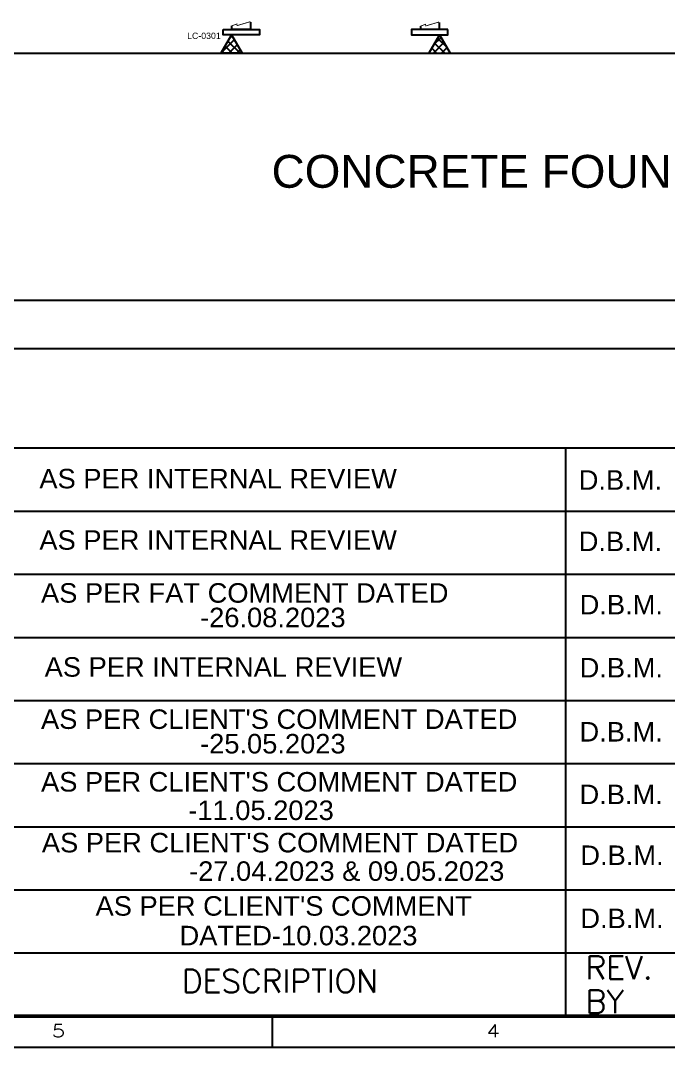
# Model space of a CAD drawing. Header units: millimetres. Extents: x -6754 to 5895, y -4820 to 1016.
# Drawn here: x -2204 to -1842, y -2570 to -1997 of the extents above; entities that cross this region are included whole.
import ezdxf
from ezdxf.enums import TextEntityAlignment as Align

# ---------------------------------------------------------------- set-up
doc = ezdxf.new("R2010")
doc.units = ezdxf.units.MM
doc.layers.get('0').update_dxf_attribs({"linetype": 'CONTINUOUS'})
for name, color, linetype in [('$PHI_TITL_3', 6, 'CONTINUOUS'), ('$PHI_TITL_4', 3, 'CONTINUOUS'), ('BLOCK', 7, 'CONTINUOUS'), ('can_move', 7, 'CONTINUOUS'), ('E---INDID------', 7, 'CONTINUOUS'), ('E---INDID-TEXT-25-35', 2, 'CONTINUOUS'), ('VESSEL', 7, 'CONTINUOUS')]:
    doc.layers.add(name, color=color, linetype=linetype)
doc.styles.add('ISO', font='isocp')
doc.styles.add('ROMANS', font='romans.shx')
doc.styles.get("Standard").update_dxf_attribs({"font": 'arial.ttf'})

# ---------------------------------------------------------------- blocks, each defined once
blk = doc.blocks.new('phi-a1praj')
at = {"color": 7}
for p, q in [((25.12, 4.97), (836.03, 4.97)), ((566.39, 0), (566.39, 4.97))]:
    blk.add_line(p, q, dxfattribs=at)
blk.add_lwpolyline([(0, 594), (841, 594), (841, 0), (0, 0)], close=True)
at = {"color": 7, "const_width": 0.597}
blk.add_lwpolyline([(836.03, 4.97), (836.03, 589.03), (25.12, 589.03), (25.12, 4.97)], close=True, dxfattribs=at)
at = {"color": 7, "style": 'ROMANS', "width": 1.25}
for s, p in [('5', (532.53, 2.62)), ('4', (601.33, 2.62))]:
    blk.add_text(s, height=1.99, dxfattribs=at).set_placement(p, align=Align.MIDDLE)
at = {"style": 'ISO', "flags": 1}
for tag, p in [('$UR', (836.03, 589.03)), ('$LL', (25.12, 4.97)), ('$INSERT', (836.03, 4.97))]:
    blk.add_attdef(tag, p, '', height=2.5, dxfattribs=at)
blk = doc.blocks.new('PHI-PIDPRAJA1')
for p, q in [((-376.59, 90), (-188.3, 90)), ((-376.59, 80), (-188.3, 80)), ((-376.59, 80), (-188.3, 80)), ((-376.59, 70), (-188.3, 70)), ((-376.59, 70), (-188.3, 70)), ((-376.59, 60), (-188.3, 60)), ((-376.59, 50), (-188.3, 50)), ((-376.59, 40), (-188.3, 40)), ((-376.59, 30), (-188.3, 30)), ((-376.59, 20), (-188.3, 20)), ((-376.59, 10), (-188.3, 10))]:
    blk.add_line(p, q)
at = {"layer": 'BLOCK', "color": 7}
blk.add_line((-223.25, 90), (-223.25, 0), dxfattribs=at)
at = {"layer": '$PHI_TITL_4'}
for tag, height, p in [('SO_REF_NO', 2.5, (-139.42, 80.66)), ('CUSTOMER1', 2.5, (-139.42, 51.38)), ('CONSULTANT', 2.5, (-124.94, 37.14)), ('DRAWN', 2.5, (-149.89, 26.98)), ('DRAWN_DATE', 2.5, (-122.16, 26.98)), ('DESCRIPTION_1', 2.5, (-62.48, 25.99)), ('CHECKED', 2.5, (-149.89, 20.22)), ('CHECK_DATE', 2.5, (-122.16, 20.22)), ('DESCRIPTION_2', 2.5, (-62.48, 20.99)), ('DESCRIPTION_3', 2.5, (-62.48, 15.99)), ('APPROVED', 2.5, (-149.89, 12.99)), ('APPR_DATE', 2.5, (-122.16, 12.99)), ('INT_DRAWINGNO', 3.5, (-24.79, 4.05)), ('PROJECT_NO', 2.5, (-175.03, 2.69)), ('SHEET', 2.5, (-121.75, 2.69))]:
    blk.add_attdef(tag, text='', height=height, dxfattribs=at).set_placement(p, align=Align.MIDDLE)
at = {"layer": '$PHI_TITL_4', "flags": 1}
blk.add_attdef('$REVTABLE', (-376.59, 10), '', height=2.5, dxfattribs=at)
at = {"color": 7, "style": 'ROMANS'}
for s, height, p in [('REV.', 3.641, (-220.04, 5.85)), ('DESCRIPTION', 3.6408, (-283.97, 3.71)), ('BY', 3.641, (-220.04, 0.48))]:
    blk.add_text(s, height=height, dxfattribs=at).set_placement(p)
at = {"style": 'ROMANS', "flags": 12}
blk.add_attdef('NTS', (-157.61, 1.42), '', height=2.5, dxfattribs=at)
blk = doc.blocks.new('LD')
at = {"layer": 'VESSEL'}
h = blk.add_hatch(dxfattribs=at)
h.set_pattern_fill('ANSI37', color=256)
h.set_pattern_definition([(45, (-12459.1475, 120.827), (-2.245064, 2.245064), []), (135, (-12459.1475, 120.827), (-2.245064, -2.245064), [])])
h.paths.add_polyline_path([(1717.42, 404.93), (1711.52, 394.57), (1723.31, 394.57)])
blk.add_line((1711.52, 394.57), (1723.31, 394.57))
for q in [(1711.52, 394.57), (1723.31, 394.57)]:
    blk.add_line((1717.42, 404.93), q, dxfattribs=at)
blk = doc.blocks.new('phi_158624387111')
at = {"color": 0, "linetype": 'ByBlock'}
blk.add_blockref('LD', (-1717.08, -394.19), dxfattribs=at)
blk.add_attdef('DEVICE', (5.43, 9.18), '', height=3.5)
at = {"flags": 1}
blk.add_attdef('PHI_CONNECTIONPOINT', (0.33, 0.38), '', height=0.1, dxfattribs=at)

msp = doc.modelspace()

# ---------------------------------------------------------------- linework, layer by layer
for p, q in [((-1118.58, -2153.18), (-3965.41, -2153.18)), ((-1112.77, -2180.29), (-3971.02, -2180.29))]:
    msp.add_line(p, q)
for points in [[(-2090.69, -2001.96), (-2070.45, -2001.96), (-2070.45, -2004.8), (-2090.69, -2004.8)], [(-1965.27, -2001.96), (-1985.51, -2001.96), (-1985.51, -2004.8), (-1965.27, -2004.8)]]:
    msp.add_lwpolyline(points, close=True)
at = {"color": 8}
msp.add_lwpolyline([(-2582.79, -2015.15), (-1260.39, -2015.15), (-1260.39, -2153.18), (-2582.79, -2153.18)], close=True, dxfattribs=at)
at = {"layer": 'can_move'}
for p, q in [((-1980.61, -2000.05), (-1980.61, -2001.96)), ((-1970.18, -1998.05), (-1970.18, -2001.96))]:
    msp.add_line(p, q, dxfattribs=at)
at = {"layer": 'can_move', "const_width": 0.451}
for points in [[(-2085.79, -1999.82), (-2082.93, -1998.74), (-2082.93, -1999.71), (-2075.44, -1997.47)], [(-1980.61, -2000.05), (-1977.7, -1998.95), (-1977.7, -1999.92), (-1970.21, -1997.68)]]:
    msp.add_lwpolyline(points, dxfattribs=at)
at = {"layer": 'can_move'}
msp.add_lwpolyline([(-2075.36, -1997.7), (-2075.36, -2001.96), (-2085.79, -2001.96), (-2085.79, -1999.82)], dxfattribs=at)

# ---------------------------------------------------------------- block references
at = {"layer": '$PHI_TITL_3', "xscale": 3.524766200065415, "yscale": 3.524766200065415, "zscale": 3.524766200065415}
msp.add_blockref('PHI-PIDPRAJA1', (-1112.77, -2552.81), dxfattribs=at)
at = {"xscale": 3.524766200065415, "yscale": 3.524766200065415, "zscale": 3.524766200065415}
msp.add_blockref('phi-a1praj', (-4059.57, -2570.35), dxfattribs=at)
at = {"layer": 'E---INDID------'}
ref = msp.add_blockref('phi_158624387111', (-2085.67, -2015.53), dxfattribs=dict(at, xscale=-1))
ref.add_attrib('DEVICE', 'LC-0301', (-2110.8, -2007.14), dxfattribs={"layer": 'E---INDID-TEXT-25-35', "color": 7, "height": 3.5})
msp.add_blockref('phi_158624387111', (-1970.3, -2015.53), dxfattribs=at)

# ---------------------------------------------------------------- texts
at = {"color": 8, "insert": (-2063.66, -2071.93), "char_height": 18.3287, "width": 909.896, "attachment_point": 1}
msp.add_mtext('CONCRETE FOUNDATION BASE', dxfattribs=at)
at = {"attachment_point": 1}
for s, width, heights, insert, char_height in [('AS PER INTERNAL REVIEW', 369.6117, [-11.26], (-2193.26, -2247.24), 10.8931), ('D.B.M.', 156.0542, [-10.89], (-1892.24, -2248.01), 10.893), ('AS PER INTERNAL REVIEW', 369.6117, [-11.26], (-2193.26, -2281.51), 10.8931), ('D.B.M.', 156.0542, [-10.89], (-1892.24, -2282.28), 10.893), ('AS PER FAT COMMENT DATED ', 369.6117, [-11.27], (-2192.35, -2311.08), 10.8931), ('D.B.M.', 156.0542, [-10.89], (-1891.72, -2317.6), 10.893), ('AS PER INTERNAL REVIEW', 369.6117, [-11.26], (-2190.32, -2352.4), 10.8931), ('D.B.M.', 156.0542, [-10.89], (-1891.72, -2352.84), 10.893), ("AS PER CLIENT'S COMMENT DATED ", 369.6117, [-11.27], (-2192.35, -2381.57), 10.8931), ('D.B.M.', 156.0542, [-10.89], (-1891.81, -2388.61), 10.893), ("AS PER CLIENT'S COMMENT DATED ", 369.6117, [-11.27], (-2192.32, -2416.55), 10.8931), ('D.B.M.', 156.0542, [-10.89], (-1891.78, -2423.59), 10.893), ("AS PER CLIENT'S COMMENT DATED ", 369.6117, [-11.27], (-2191.88, -2450.52), 10.8931), ('D.B.M.', 156.0542, [-10.89], (-1891.34, -2457.56), 10.893), ("AS PER CLIENT'S COMMENT ", 369.6117, [-11.27], (-2161.91, -2485.87), 10.8931), ('D.B.M.', 156.0542, [-10.89], (-1891.34, -2492.81), 10.893)]:
    msp.add_mtext_dynamic_manual_height_columns(s, width=width, gutter_width=54.47, heights=heights, dxfattribs=dict(at, insert=insert, char_height=char_height))
at = {"char_height": 10.8931, "attachment_point": 1}
for s, insert, width in [('-26.08.2023', (-2103.58, -2324.77), 260.0795), ('-25.05.2023', (-2103.58, -2395.27), 260.0795), ('-11.05.2023', (-2110.15, -2432.45), 260.0795), ('-27.04.2023 & 09.05.2023', (-2109.71, -2466.42), 260.0795), ('DATED-10.03.2023', (-2115.03, -2502.42), 137.4866)]:
    msp.add_mtext(s, dxfattribs=dict(at, insert=insert, width=width))

doc.saveas('drawing.dxf')
